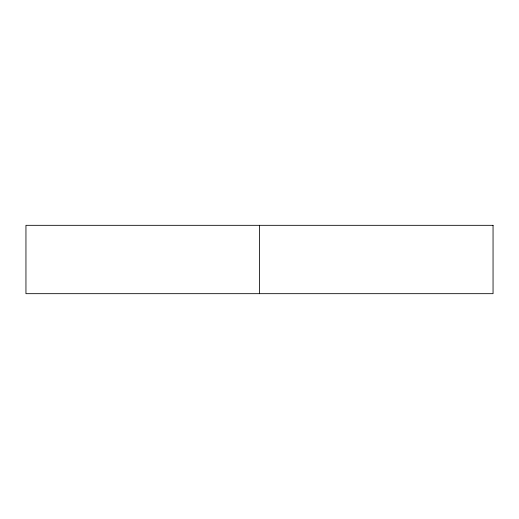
<?xml version="1.0" encoding="UTF-8"?>
<svg xmlns="http://www.w3.org/2000/svg" width="519" height="519" viewBox="0 0 519 519"><rect width="100%" height="100%" fill="white"/><g stroke="black" fill="none" stroke-linecap="round" stroke-linejoin="round"><path stroke-width="0.78" d="M259.5 225.324L259.5 293.676M493.05 225.324L25.95 225.324L25.95 293.676L493.05 293.676L493.05 225.324"/></g></svg>
